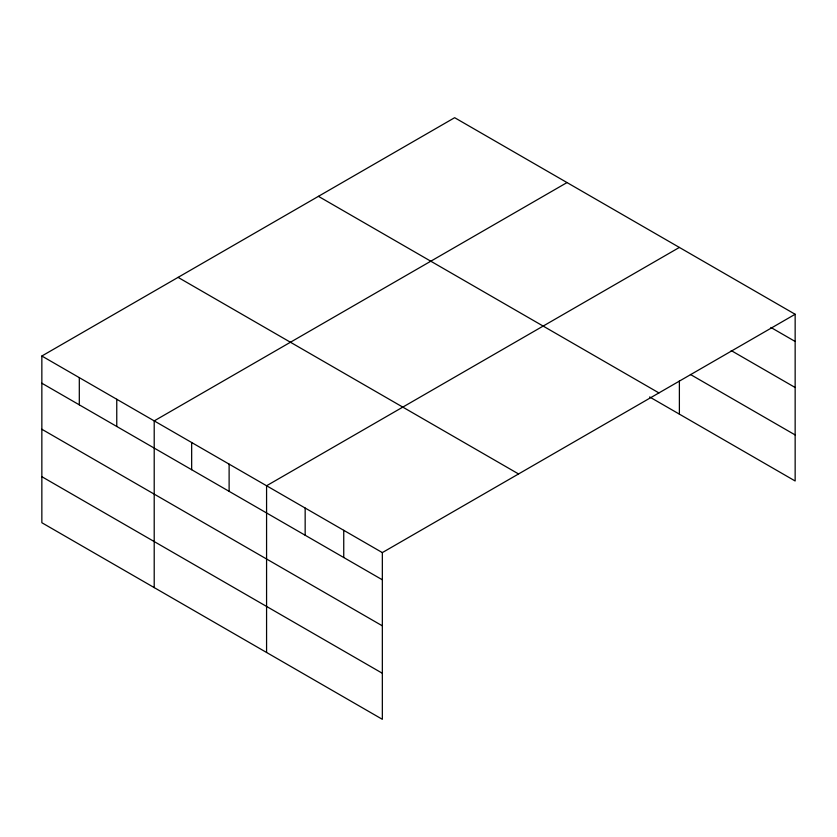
<?xml version="1.0" encoding="UTF-8"?>
<svg xmlns="http://www.w3.org/2000/svg" width="837" height="837" viewBox="0 0 837 837"><rect width="100%" height="100%" fill="white"/><g stroke="black" fill="none" stroke-linecap="round" stroke-linejoin="round"><path stroke-width="1.26" d="M795.15 314.273L454.658 117.693L41.85 356.018L41.85 522.727L382.342 719.307L382.342 552.598L795.15 314.273L795.15 480.982L649.638 396.968M567.026 182.56L154.207 420.896L154.207 587.605M679.382 247.428L266.574 485.763L266.574 652.473M770.898 327.455L795.15 341.465M731.203 350.577L795.15 387.5M690.41 374.463L795.15 434.937M318.437 196.339L658.918 392.919M178.082 277.371L518.563 473.951M41.85 356.018L382.342 552.598M41.85 383.22L382.342 579.8M41.85 429.255L382.342 625.835M41.85 476.692L382.342 673.272M679.382 380.887L679.382 414.137M343.745 530.323L343.745 557.515M305.16 508.049L305.16 535.241M229.118 464.137L229.118 491.34M191.663 442.522L191.663 469.714M116.761 399.27L116.761 426.462M79.306 377.644L79.306 404.836"/></g></svg>
